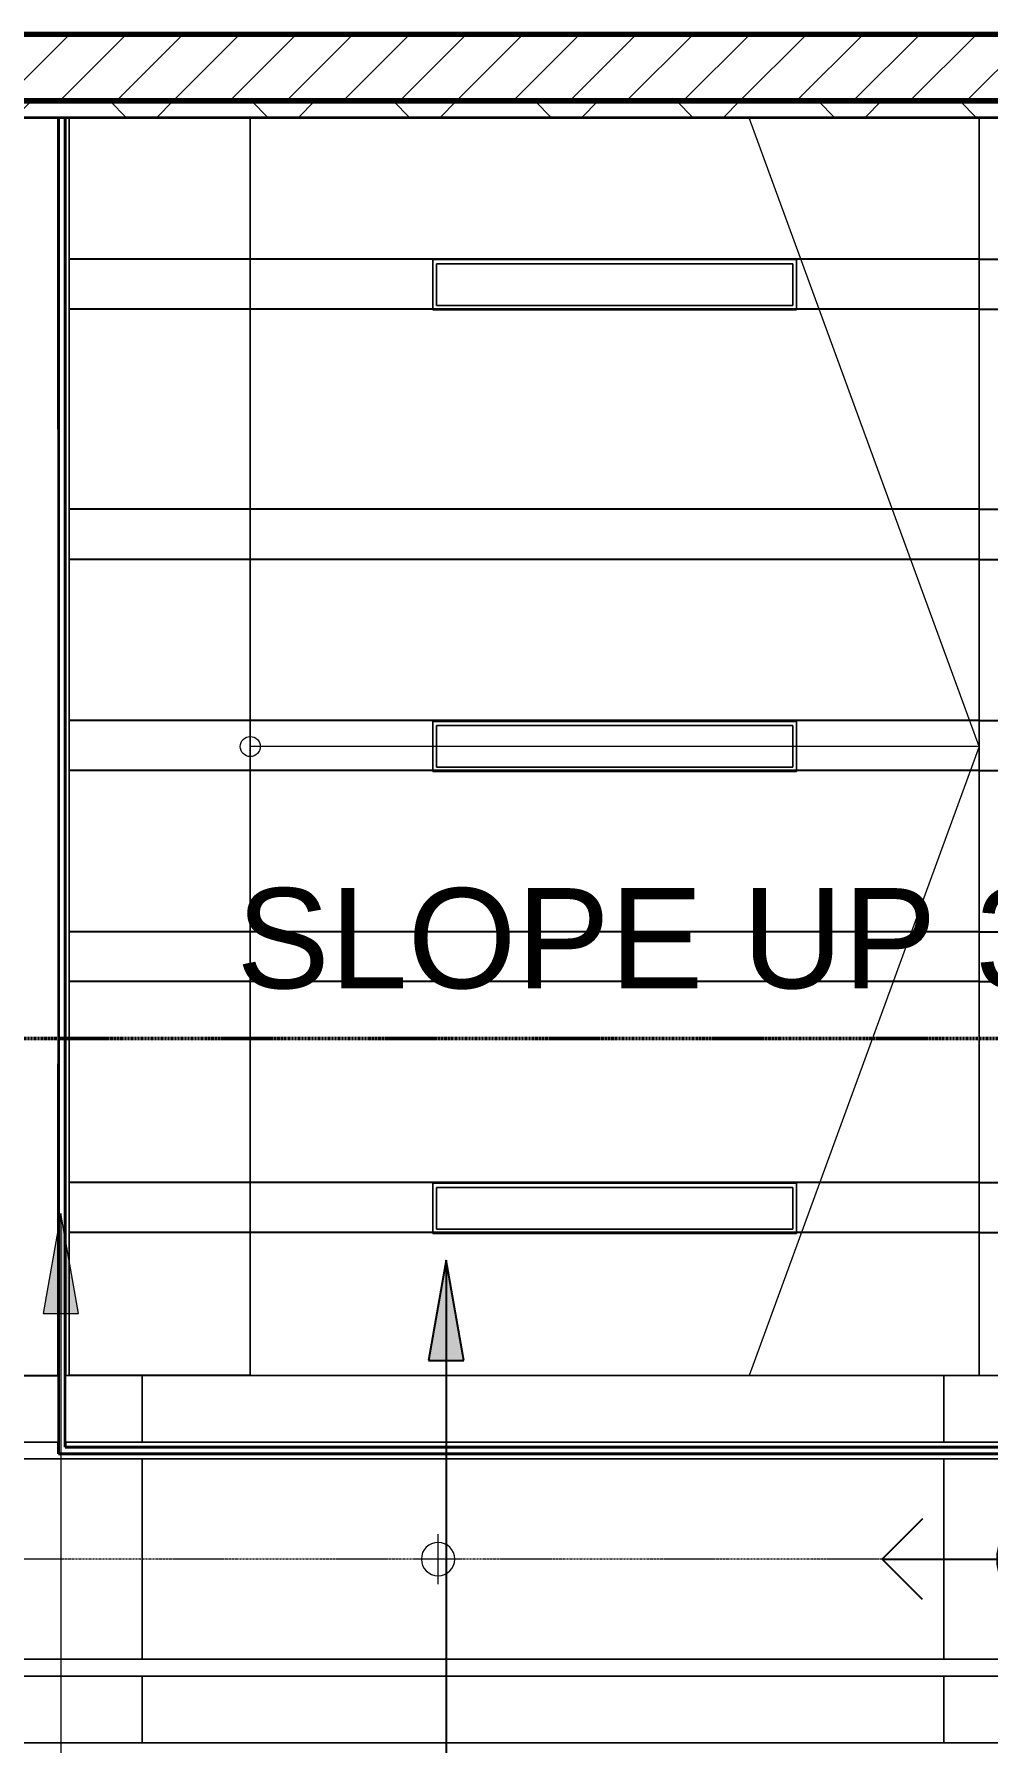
# Model space of a CAD drawing. Header units: millimetres. Extents: x -795739 to -715748, y -34378 to 22353.
# Drawn here: x -736631 to -733776, y 3029 to 8144 of the extents above; entities that cross this region are included whole.
import ezdxf
from ezdxf.xclip import XClip

# ---------------------------------------------------------------- set-up
doc = ezdxf.new("R2010")
doc.units = ezdxf.units.MM
doc.header["$XCLIPFRAME"] = 0
doc.linetypes.add('- SOM Dash 1_8_', pattern=[4.7625, 3.175, -1.5875])
doc.linetypes.add('DPA_Grid _ Level 100', pattern=[10, 5.5, -1.6, 1.3, -1.6])
for name, color, linetype, lineweight in [('A-ANNO-NOTE', 3, 'Continuous', 25), ('A-CLNG', 2, 'Continuous', 9), ('A-CLNG-PATT', 2, 'Continuous', 9), ('A-DETL-GENF', 2, 'Continuous', 9), ('A-GLAZ-CURT', 2, 'Continuous', 9), ('A-WALL', 5, 'Continuous', 35), ('A-WALL-FNSH', 2, 'Continuous', 35), ('A-WALL-PATT', 1, 'Continuous', 9), ('E-LITE-EQPM', 2, 'Continuous', 9), ('G-ANNO-SECL', 3, 'Continuous', 9), ('G-ANNO-TEXT', 3, 'Continuous', 9), ('I-WALL-E', 2, 'Continuous', 35), ('S-GRID', 251, 'Continuous', 9), ('WALL-E', 2, 'Continuous', 9)]:
    doc.layers.add(name, color=color, linetype=linetype, lineweight=lineweight)
doc.styles.add('Arial_2', font='arial.ttf', dxfattribs={"height": 300})

# ---------------------------------------------------------------- blocks, each defined once
blk = doc.blocks.new('Arrow-Stair_Ramp-Direction _EWP-Down_ - Arrow Stair Line-18596245-4282-01 ENLARGED LOWER PLATFORM LEVEL - REFLECTED CEILING PLAN - SHEET 3')
at = {"layer": 'A-DETL-GENF', "lineweight": 9}
for q in [(1188.4, 2632.5), (-304.8, 750), (1188.7, -1132.5)]:
    blk.add_line((1877.2, 750), q, dxfattribs=at)
blk.add_circle((-304.8, 750), 30, dxfattribs=at)
blk = doc.blocks.new('DPA_AN_Setting out - Center-8732820-4282-01 ENLARGED LOWER PLATFORM LEVEL - REFLECTED CEILING PLAN - SHEET 3')
at = {"layer": 'A-ANNO-NOTE'}
for p, q in [((-1.206, 3.877), (0, 5.083)), ((1.206, 3.877), (0, 5.083)), ((0, 0), (0, 5.083)), ((-3.744, 1.206), (-4.95, 0)), ((3.744, 1.206), (4.95, 0)), ((-3.744, -1.206), (-4.95, 0)), ((-4.95, 0), (0, 0)), ((4.95, 0), (0, 0)), ((3.744, -1.206), (4.95, 0)), ((0, -5.083), (0, 0)), ((-1.206, -3.877), (0, -5.083)), ((1.206, -3.877), (0, -5.083))]:
    blk.add_line(p, q, dxfattribs=at)
blk.add_circle((0, 0), 1.5, dxfattribs=at)
blk = doc.blocks.new('*U1241')
at = {"layer": 'S-GRID', "linetype": 'DPA_Grid _ Level 100'}
blk.add_line((57901.1, 0), (-15767.8, 0), dxfattribs=at)
blk = doc.blocks.new('System Panel - DPA-AR_Metal Ceiling Rectangular Panel-V12-4282-01 ENLARGED LOWER PLATFORM LEVEL - REFLECTED CEILING PLAN - SHEET 3')
at = {"layer": 'A-GLAZ-CURT'}
for p, q in [((-736557.8, 4129), (-738707.4, 4129)), ((-738707.4, 4129), (-738707.4, 3929)), ((-738707.4, 3929), (-738707.4, 4129)), ((-738707.4, 4129), (-736557.8, 4129)), ((-736307.4, 4129), (-736537.8, 4129)), ((-736537.8, 4129), (-736307.4, 4129)), ((-736307.4, 3929), (-736307.4, 4129)), ((-736307.4, 4129), (-736307.4, 3929)), ((-738707.4, 3929), (-736557.8, 3929)), ((-736557.8, 3929), (-738707.4, 3929)), ((-736537.9, 3929), (-736307.4, 3929)), ((-736307.4, 3929), (-736537.9, 3929))]:
    blk.add_line(p, q, dxfattribs=at)
blk = doc.blocks.new('System Panel - DPA-AR_Metal Ceiling Rectangular Panel-13139259-4282-01 ENLARGED LOWER PLATFORM LEVEL - REFLECTED CEILING PLAN - SHEET 3')
at = {"layer": 'A-GLAZ-CURT'}
for p, q in [((-741107.4, 4129), (-743507.4, 4129)), ((-743507.4, 4129), (-743507.4, 3929)), ((-743507.4, 3929), (-743507.4, 4129)), ((-743507.4, 4129), (-741107.4, 4129)), ((-741107.4, 3929), (-741107.4, 4129)), ((-741107.4, 4129), (-741107.4, 3929)), ((-743507.4, 3929), (-741107.4, 3929)), ((-741107.4, 3929), (-743507.4, 3929))]:
    blk.add_line(p, q, dxfattribs=at)
blk = doc.blocks.new('System Panel - DPA-AR_Metal Ceiling Rectangular Panel-V27-4282-01 ENLARGED LOWER PLATFORM LEVEL - REFLECTED CEILING PLAN - SHEET 3')
at = {"layer": 'A-GLAZ-CURT'}
for p, q in [((-773182.4, 3879), (-775582.4, 3879)), ((-775582.4, 3879), (-775582.4, 3279)), ((-775582.4, 3279), (-775582.4, 3879)), ((-775582.4, 3879), (-773182.4, 3879)), ((-773182.4, 3279), (-773182.4, 3879)), ((-773182.4, 3879), (-773182.4, 3279)), ((-775582.4, 3279), (-773182.4, 3279)), ((-773182.4, 3279), (-775582.4, 3279))]:
    blk.add_line(p, q, dxfattribs=at)
blk = doc.blocks.new('*U553')
at = {"layer": 'A-CLNG'}
for p, q in [((42898.3, 4315), (42356.3, 4315)), ((42356.3, 4315), (42356.3, 550.3)), ((42356.3, 550.3), (42356.3, 4315)), ((42356.3, 4315), (42898.3, 4315)), ((45080.3, 4315), (42898.3, 4315)), ((42898.3, 4315), (42898.3, 550)), ((42898.3, 550), (42898.3, 4315)), ((42898.3, 4315), (45080.3, 4315)), ((42898.3, 550.3), (42898.3, 4315)), ((42898.3, 4315), (42898.3, 550.3)), ((45280.3, 4315), (45080.3, 4315)), ((45080.3, 4315), (45080.3, 550)), ((45080.3, 550), (45080.3, 4315)), ((45080.3, 4315), (45280.3, 4315)), ((45080.3, 550), (45080.3, 4315)), ((45080.3, 4315), (45080.3, 550)), ((42356.3, 550.3), (42898.3, 550.3)), ((42898.3, 550.3), (42356.3, 550.3)), ((42898.3, 550), (45080.3, 550)), ((45080.3, 550), (42898.3, 550)), ((45080.3, 550), (47080.3, 550)), ((47080.3, 550), (45080.3, 550))]:
    blk.add_line(p, q, dxfattribs=at)
at = {"layer": 'A-GLAZ-CURT'}
for name, p in [('System Panel - DPA-AR_Metal Ceiling Rectangular Panel-V12-4282-01 ENLARGED LOWER PLATFORM LEVEL - REFLECTED CEILING PLAN - SHEET 3', (778882.4, -3579)), ('System Panel - DPA-AR_Metal Ceiling Rectangular Panel-13139259-4282-01 ENLARGED LOWER PLATFORM LEVEL - REFLECTED CEILING PLAN - SHEET 3', (786082.4, -3579)), ('System Panel - DPA-AR_Metal Ceiling Rectangular Panel-13139259-4282-01 ENLARGED LOWER PLATFORM LEVEL - REFLECTED CEILING PLAN - SHEET 3', (788482.4, -3579)), ('System Panel - DPA-AR_Metal Ceiling Rectangular Panel-V27-4282-01 ENLARGED LOWER PLATFORM LEVEL - REFLECTED CEILING PLAN - SHEET 3', (815757.4, -3579)), ('System Panel - DPA-AR_Metal Ceiling Rectangular Panel-V27-4282-01 ENLARGED LOWER PLATFORM LEVEL - REFLECTED CEILING PLAN - SHEET 3', (818157.4, -3579)), ('System Panel - DPA-AR_Metal Ceiling Rectangular Panel-V27-4282-01 ENLARGED LOWER PLATFORM LEVEL - REFLECTED CEILING PLAN - SHEET 3', (820557.4, -3579)), ('System Panel - DPA-AR_Metal Ceiling Rectangular Panel-13139259-4282-01 ENLARGED LOWER PLATFORM LEVEL - REFLECTED CEILING PLAN - SHEET 3', (783682.4, -4479)), ('System Panel - DPA-AR_Metal Ceiling Rectangular Panel-13139259-4282-01 ENLARGED LOWER PLATFORM LEVEL - REFLECTED CEILING PLAN - SHEET 3', (786082.4, -4479)), ('System Panel - DPA-AR_Metal Ceiling Rectangular Panel-13139259-4282-01 ENLARGED LOWER PLATFORM LEVEL - REFLECTED CEILING PLAN - SHEET 3', (788482.4, -4479))]:
    blk.add_blockref(name, p, dxfattribs=at)
blk = doc.blocks.new('*U1025')
blk.add_lwpolyline([(-3457.4, 550), (8124.6, 550), (8124.6, 4315), (-3457.4, 4315)], close=True)
blk = doc.blocks.new('LGF_DL_SAA_LowPower_DL1a - LGF_DL_SAA_LowPower_DL1a-8832329-4180-01 LOWER PLATFORM LEVEL - REFLECTED CEILING PLAN')
at = {"layer": 'A-DETL-GENF'}
for p, q in [((0, 75), (0, -75)), ((72.5, 0), (-72.5, 0))]:
    blk.add_line(p, q, dxfattribs=at)
blk.add_circle((0, 0), 50, dxfattribs=at)
blk = doc.blocks.new('L1_1_FLUORESCENT W DISFUSSER - 1195L x 595W x 85H - 36W-V108-4180-01 LOWER PLATFORM LEVEL - REFLECTED CEILING PLAN')
at = {"layer": 'E-LITE-EQPM'}
for p, q in [((-735437.4, 4554), (-735437.4, 4704)), ((-735437.4, 4704), (-734348.8, 4704)), ((-734348.8, 4704), (-735437.4, 4704)), ((-735437.4, 4704), (-735437.4, 4554)), ((-735426.4, 4566.7), (-735426.4, 4691.3)), ((-735426.4, 4691.3), (-734359.8, 4691.3)), ((-734359.8, 4691.3), (-735426.4, 4691.3)), ((-735426.4, 4691.3), (-735426.4, 4566.7)), ((-735426.4, 4691.3), (-735426.4, 4566.7)), ((-734359.8, 4691.3), (-735426.4, 4691.3)), ((-734359.8, 4691.3), (-734359.8, 4566.7)), ((-734359.8, 4566.7), (-734359.8, 4691.3)), ((-734359.8, 4566.7), (-734359.8, 4691.3)), ((-734348.8, 4704), (-734348.8, 4554)), ((-734348.8, 4554), (-734348.8, 4704)), ((-734348.8, 4554), (-735437.4, 4554)), ((-735437.4, 4554), (-734348.8, 4554)), ((-734359.8, 4566.7), (-735426.4, 4566.7)), ((-735426.4, 4566.7), (-734359.8, 4566.7)), ((-735426.4, 4566.7), (-734359.8, 4566.7))]:
    blk.add_line(p, q, dxfattribs=at)
blk = doc.blocks.new('C-1-PP19-AR-4180-01-B_20250908-040939_EXDOWNLIGHT')
at = {"layer": 'E-LITE-EQPM'}
for p in [(744682.4, -813.9), (744682.4, -2196.2), (744682.4, -3579)]:
    blk.add_blockref('L1_1_FLUORESCENT W DISFUSSER - 1195L x 595W x 85H - 36W-V108-4180-01 LOWER PLATFORM LEVEL - REFLECTED CEILING PLAN', p, dxfattribs=at)
at = {"layer": 'E-LITE-EQPM', "extrusion": (0, 0, -1), "rotation": 180}
blk.add_blockref('LGF_DL_SAA_LowPower_DL1a - LGF_DL_SAA_LowPower_DL1a-8832329-4180-01 LOWER PLATFORM LEVEL - REFLECTED CEILING PLAN', (-9260.5, 0), dxfattribs=at)

msp = doc.modelspace()

# ---------------------------------------------------------------- hatches: boundary and pattern name
at = {"layer": 'A-WALL-PATT', "lineweight": 9}
h = msp.add_hatch(dxfattribs=at)
h.set_pattern_fill('FP_2', color=256, style=0, pattern_type=2)
h.set_pattern_definition([(45, (0, 0), (-84.852814, 84.852814), [])])
h.paths.add_polyline_path([(-733552, 7944), (-733352, 7944), (-733352, 8144), (-755057.4, 8144), (-755057.4, 7944), (-741758.5, 7944), (-741780.9, 7954), (-741982.4, 7954), (-741982.4, 8044), (-741952.4, 8044), (-741939, 8074), (-741872, 8044), (-740782.4, 8044), (-740782.4, 7954), (-741670.5, 7954), (-741648.2, 7944), (-739358.5, 7944), (-739380.9, 7954), (-739582.4, 7954), (-739582.4, 8044), (-739552.4, 8044), (-739539, 8074), (-739472, 8044), (-738382.4, 8044), (-738382.4, 7954), (-739270.5, 7954), (-739248.2, 7944), (-734010.6, 7944)])

# ---------------------------------------------------------------- linework, layer by layer
at = {"layer": 'A-WALL', "color": 7, "lineweight": 70}
for p, q in [((-738382.4, 8144), (-733352, 8144)), ((-738382.4, 7944), (-733552, 7944)), ((-733552, 7944), (-738382.4, 7944))]:
    msp.add_line(p, q, dxfattribs=at)
at = {"layer": 'I-WALL-E', "color": 8, "linetype": '- SOM Dash 1_8_'}
for p, q in [((-736672.8, 7944), (-736557.8, 7944)), ((-736557.8, 7944), (-736537.8, 7944)), ((-736537.8, 7944), (-736422.8, 7944))]:
    msp.add_line(p, q, dxfattribs=at)
at = {"layer": 'I-WALL-E'}
for p, q in [((-736557.8, 7944), (-736537.8, 7944)), ((-736537.8, 7944), (-736557.8, 7944))]:
    msp.add_line(p, q, dxfattribs=at)

# ---------------------------------------------------------------- block references
ref = msp.add_blockref('*U1025', (-744682.4, 3579))
XClip(ref).set_block_clipping_path([(-45801.3280238605, -9620.0077451947), (23704.0078937773, 10334.9999958097)])

# ---------------------------------------------------------------- next in the draw order: hatches: boundary and pattern name
at = {"layer": 'A-ANNO-NOTE'}
msp.add_hatch(color=256, dxfattribs=at).paths.add_polyline_path([(-735398, 4473.8), (-735450.9, 4173.8), (-735345.1, 4173.8)])
at = {"layer": 'A-CLNG-PATT', "lineweight": 25}
h = msp.add_hatch(dxfattribs=at)
h.set_pattern_fill('FP_15', color=256, style=0, pattern_type=2)
h.set_pattern_definition([(180, (-735677, 5305), (-5e-13, -4414), [3600, 0]), (0, (-739277, 4705), (0, -4414), [3600, 0]), (90, (-735677.2, 3805), (3600, -2e-13), [4414, 0]), (90, (-739277.2, 3805), (3600, -2e-13), [4414, 0]), (180, (-735677, 5937), (-5e-13, -4414), [3600, 0]), (0, (-739277, 5455), (0, -4414), [3600, 0]), (180, (-735677, 6087), (-5e-13, -4414), [3600, 0]), (0, (-739277, 3955), (0, -4414), [3600, 0]), (0, (-739277, 4555), (0, -4414), [3600, 0]), (180, (-735677, 6569), (-5e-13, -4414), [3600, 0]), (180, (-735677, 6719), (-5e-13, -4414), [3600, 0]), (180, (-735677, 8069), (-5e-13, -4414), [3600, 0]), (0, (-739277, 7469), (0, -4414), [3600, 0]), (0, (-739277, 7319), (0, -4414), [3600, 0])])
h.paths.add_polyline_path([(-735984, 4129.4), (-735984, 7894), (-736526, 7894), (-736526, 4129.4), (-736182.7, 4129.4)])
h = msp.add_hatch(dxfattribs=at)
h.set_pattern_fill('FP_14', color=256, style=0, pattern_type=2)
h.set_pattern_definition([(180, (-833327.5, 9719), (-5e-13, -4414), [3117.69, 0]), (0, (-836445, 9119), (0, -4414), [3117.69, 0]), (90, (-833327.5, 8219), (3117.69, -2e-13), [4414, 0]), (90, (-836445, 8219), (3117.69, -2e-13), [4414, 0]), (180, (-833327.5, 10351), (-5e-13, -4414), [3117.69, 0]), (0, (-836445, 9869), (0, -4414), [3117.69, 0]), (180, (-833327.5, 10501), (-5e-13, -4414), [3117.69, 0]), (0, (-836445, 8369), (0, -4414), [3117.69, 0]), (0, (-836445, 8969), (0, -4414), [3117.69, 0]), (180, (-833327.5, 10983), (-5e-13, -4414), [3117.69, 0]), (180, (-833327.5, 11133), (-5e-13, -4414), [3117.69, 0]), (180, (-833327.5, 12483), (-5e-13, -4414), [3117.69, 0]), (0, (-836445, 11883), (0, -4414), [3117.69, 0]), (0, (-836445, 11733), (0, -4414), [3117.69, 0])])
h.paths.add_polyline_path([(-733802, 4129), (-733802, 7894), (-735984, 7894), (-735984, 4129), (-733907.4, 4129)])
h = msp.add_hatch(dxfattribs=at)
h.set_pattern_fill('FP_13', color=256, style=0, pattern_type=2)
h.set_pattern_definition([(180, (-731760, 5304), (-5e-13, -4414), [3600, 0]), (0, (-735360, 4704), (0, -4414), [3600, 0]), (90, (-731760.2, 3804), (3600, -2e-13), [4414, 0]), (90, (-735360.2, 3804), (3600, -2e-13), [4414, 0]), (180, (-731760, 5936), (-5e-13, -4414), [3600, 0]), (0, (-735360, 5454), (0, -4414), [3600, 0]), (180, (-731760, 6086), (-5e-13, -4414), [3600, 0]), (0, (-735360, 3954), (0, -4414), [3600, 0]), (0, (-735360, 4554), (0, -4414), [3600, 0]), (180, (-731760, 6568), (-5e-13, -4414), [3600, 0]), (180, (-731760, 6718), (-5e-13, -4414), [3600, 0]), (180, (-731760, 8068), (-5e-13, -4414), [3600, 0]), (0, (-735360, 7468), (0, -4414), [3600, 0]), (0, (-735360, 7318), (0, -4414), [3600, 0])])
h.paths.add_polyline_path([(-731802, 4129), (-731802, 6094), (-733602, 6094), (-733602, 7894), (-733802, 7894), (-733802, 4129), (-731802, 4129)])
at = {"layer": 'A-WALL-PATT', "lineweight": 9}
h = msp.add_hatch(dxfattribs=at)
h.set_pattern_fill('FP_3', color=256, style=0, pattern_type=2)
h.set_pattern_definition([(45, (0, 0), (-212.13203, 212.13203), []), (135, (0, 0), (-212.13203, -212.13203), [])])
h.paths.add_polyline_path([(-733602, 7894), (-733552, 7894), (-733552, 7944), (-739248.2, 7944), (-739136.2, 7894), (-734010.6, 7894)])
h.paths.add_polyline_path([(-739780.1, 7894), (-739246.6, 7894), (-739358.5, 7944), (-741648.2, 7944), (-741536.2, 7894), (-739848, 7894)])
h.paths.add_polyline_path([(-741646.6, 7894), (-741758.5, 7944), (-751479.4, 7944), (-751479.4, 7894), (-741680.6, 7894)])
at = {"layer": 'G-ANNO-TEXT'}
msp.add_hatch(color=7, dxfattribs=at).paths.add_polyline_path([(-736551.3, 4613.8), (-736604.2, 4313.8), (-736498.4, 4313.8)])

# ---------------------------------------------------------------- next in the draw order: linework, layer by layer
at = {"layer": 'A-ANNO-NOTE'}
for p, q in [((-735398, 4473.8), (-735450.9, 4173.8)), ((-735345.1, 4173.8), (-735398, 4473.8)), ((-735398, 4473.8), (-735398, -2837.4)), ((-735450.9, 4173.8), (-735345.1, 4173.8))]:
    msp.add_line(p, q, dxfattribs=at)
at = {"layer": 'A-WALL-FNSH', "color": 250}
msp.add_line((-733602, 7894), (-738382.4, 7894), dxfattribs=at)
at = {"layer": 'G-ANNO-SECL', "linetype": 'DPA_Grid _ Level 100', "lineweight": 50}
msp.add_line((-793911.1, 5128.6), (-721435.3, 5139.9), dxfattribs=at)
at = {"layer": 'G-ANNO-TEXT', "color": 10}
for p, q in [((-736551.3, 4613.8), (-736604.2, 4313.8)), ((-736498.4, 4313.8), (-736551.3, 4613.8)), ((-736551.3, 4613.8), (-736551.3, -9056.4)), ((-736604.2, 4313.8), (-736498.4, 4313.8))]:
    msp.add_line(p, q, dxfattribs=at)
at = {"layer": 'I-WALL-E'}
for p, q in [((-736557.8, 7894), (-736557.8, 3894)), ((-736557.8, 6961.5), (-736557.8, 7894)), ((-736537.8, 7894), (-736537.8, 4129)), ((-736537.8, 3914), (-736537.8, 7894)), ((-736557.8, 4129), (-736557.8, 5061.5)), ((-736557.8, 3894), (-736557.8, 3929)), ((-736537.8, 3894), (-736557.8, 3894)), ((-736557.8, 3894), (-736537.8, 3894)), ((-736537.8, 3929), (-736537.8, 3914)), ((-728687.4, 3914), (-736537.8, 3914)), ((-736537.8, 3914), (-728687.4, 3914)), ((-728687.4, 3894), (-736537.8, 3894)), ((-736537.8, 3894), (-728687.4, 3894))]:
    msp.add_line(p, q, dxfattribs=at)
at = {"layer": 'WALL-E'}
for p, q in [((-726752, 4129), (-736336.8, 4129)), ((-736336.8, 4129), (-734050.5, 4129)), ((-734050.5, 4129), (-731850.5, 4129))]:
    msp.add_line(p, q, dxfattribs=at)

# ---------------------------------------------------------------- next in the draw order: block references
for name in ['*U1241', '*U553']:
    msp.add_blockref(name, (-778882.4, 3579))
ref = msp.add_blockref('C-1-PP19-AR-4180-01-B_20250908-040939_EXDOWNLIGHT', (-744682.4, 3579))
XClip(ref).set_block_clipping_path([(-45801.3280238605, -9620.0077451947), (23704.0078937773, 10334.9999958097)])
at = {"layer": 'A-ANNO-NOTE', "xscale": 100, "yscale": 100, "zscale": 100}
msp.add_blockref('DPA_AN_Setting out - Center-8732820-4282-01 ENLARGED LOWER PLATFORM LEVEL - REFLECTED CEILING PLAN - SHEET 3', (-733597.4, 3579), dxfattribs=at)
at = {"layer": 'A-DETL-GENF'}
msp.add_blockref('Arrow-Stair_Ramp-Direction _EWP-Down_ - Arrow Stair Line-18596245-4282-01 ENLARGED LOWER PLATFORM LEVEL - REFLECTED CEILING PLAN - SHEET 3', (-735679.2, 5261.5), dxfattribs=at)

# ---------------------------------------------------------------- next in the draw order: texts
at = {"layer": 'G-ANNO-TEXT', "color": 7, "insert": (-736025.6, 5587.7), "char_height": 300, "width": 3511.391, "attachment_point": 1, "style": 'Arial_2'}
msp.add_mtext('SLOPE UP 30°', dxfattribs=at)

doc.saveas('drawing.dxf')
